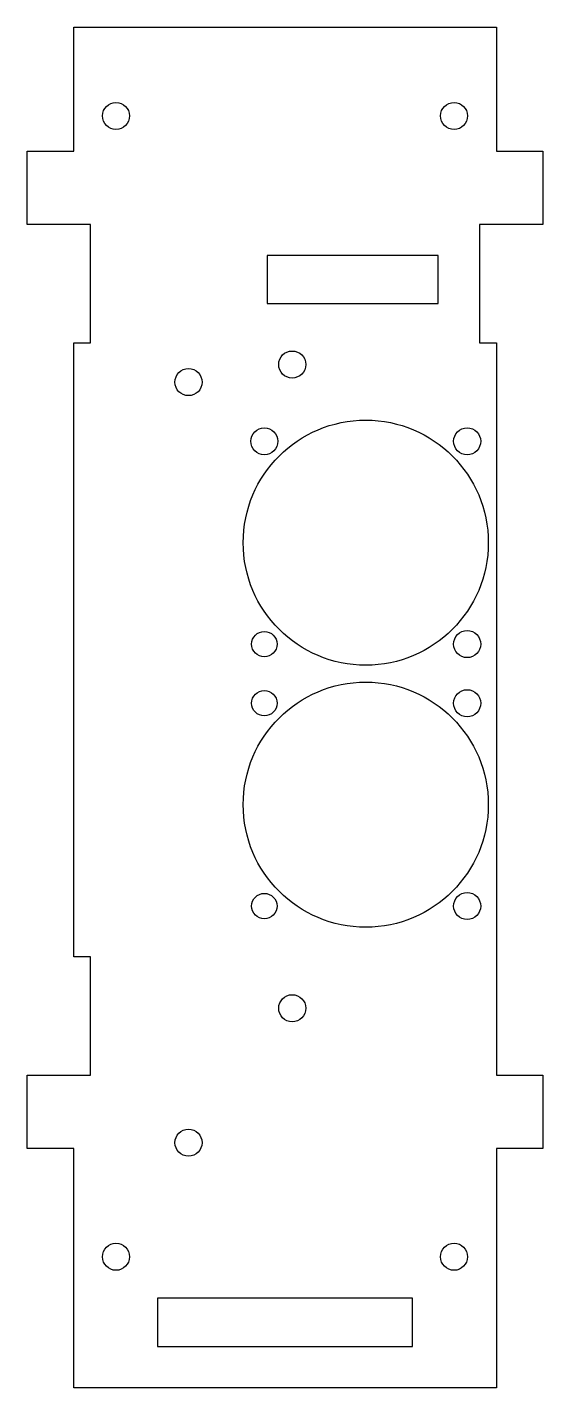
# Model space of a CAD drawing. Header units: millimetres. Extents: x -3 to 58, y -337 to -176.
import ezdxf

# ---------------------------------------------------------------- set-up
doc = ezdxf.new("R2010")
doc.units = ezdxf.units.MM
doc.layers.get('0').update_dxf_attribs({"linetype": 'CONTINUOUS'})

msp = doc.modelspace()

# ---------------------------------------------------------------- linework, layer by layer
for points in [[(50.93, -213.37), (52.93, -213.37), (52.93, -300.05), (58.43, -300.05), (58.43, -308.7), (52.93, -308.7), (52.93, -337.03), (2.93, -337.03), (2.93, -308.7), (-2.57, -308.7), (-2.57, -300.05), (4.93, -300.05), (4.93, -286.05), (2.93, -286.05), (2.93, -213.37), (4.93, -213.37), (4.93, -199.37), (-2.57, -199.37), (-2.57, -190.72), (2.93, -190.72), (2.93, -176.03), (52.93, -176.03), (52.93, -190.72), (58.43, -190.72), (58.43, -199.37), (50.93, -199.37)], [(25.83, -203.03), (25.83, -208.73), (46.03, -208.73), (46.03, -203.03)], [(12.83, -326.43), (12.83, -332.13), (43.03, -332.13), (43.03, -326.43)]]:
    msp.add_lwpolyline(points, close=True)
for centre, radius in [((7.93, -186.53), 1.6), ((47.93, -186.53), 1.6), ((28.78, -215.95), 1.6), ((16.51, -218.03), 1.6), ((37.48, -237.03), 14.5), ((25.48, -225.03), 1.6), ((49.48, -225.03), 1.6), ((25.48, -249.03), 1.5), ((49.48, -249.03), 1.6), ((37.48, -268.03), 14.5), ((25.48, -256.03), 1.5), ((49.48, -256.03), 1.6), ((49.48, -280.03), 1.6), ((25.48, -280.03), 1.5), ((28.78, -292.12), 1.6), ((16.51, -308.03), 1.6), ((7.93, -321.53), 1.6), ((47.93, -321.53), 1.6)]:
    msp.add_circle(centre, radius)

doc.saveas('drawing.dxf')
